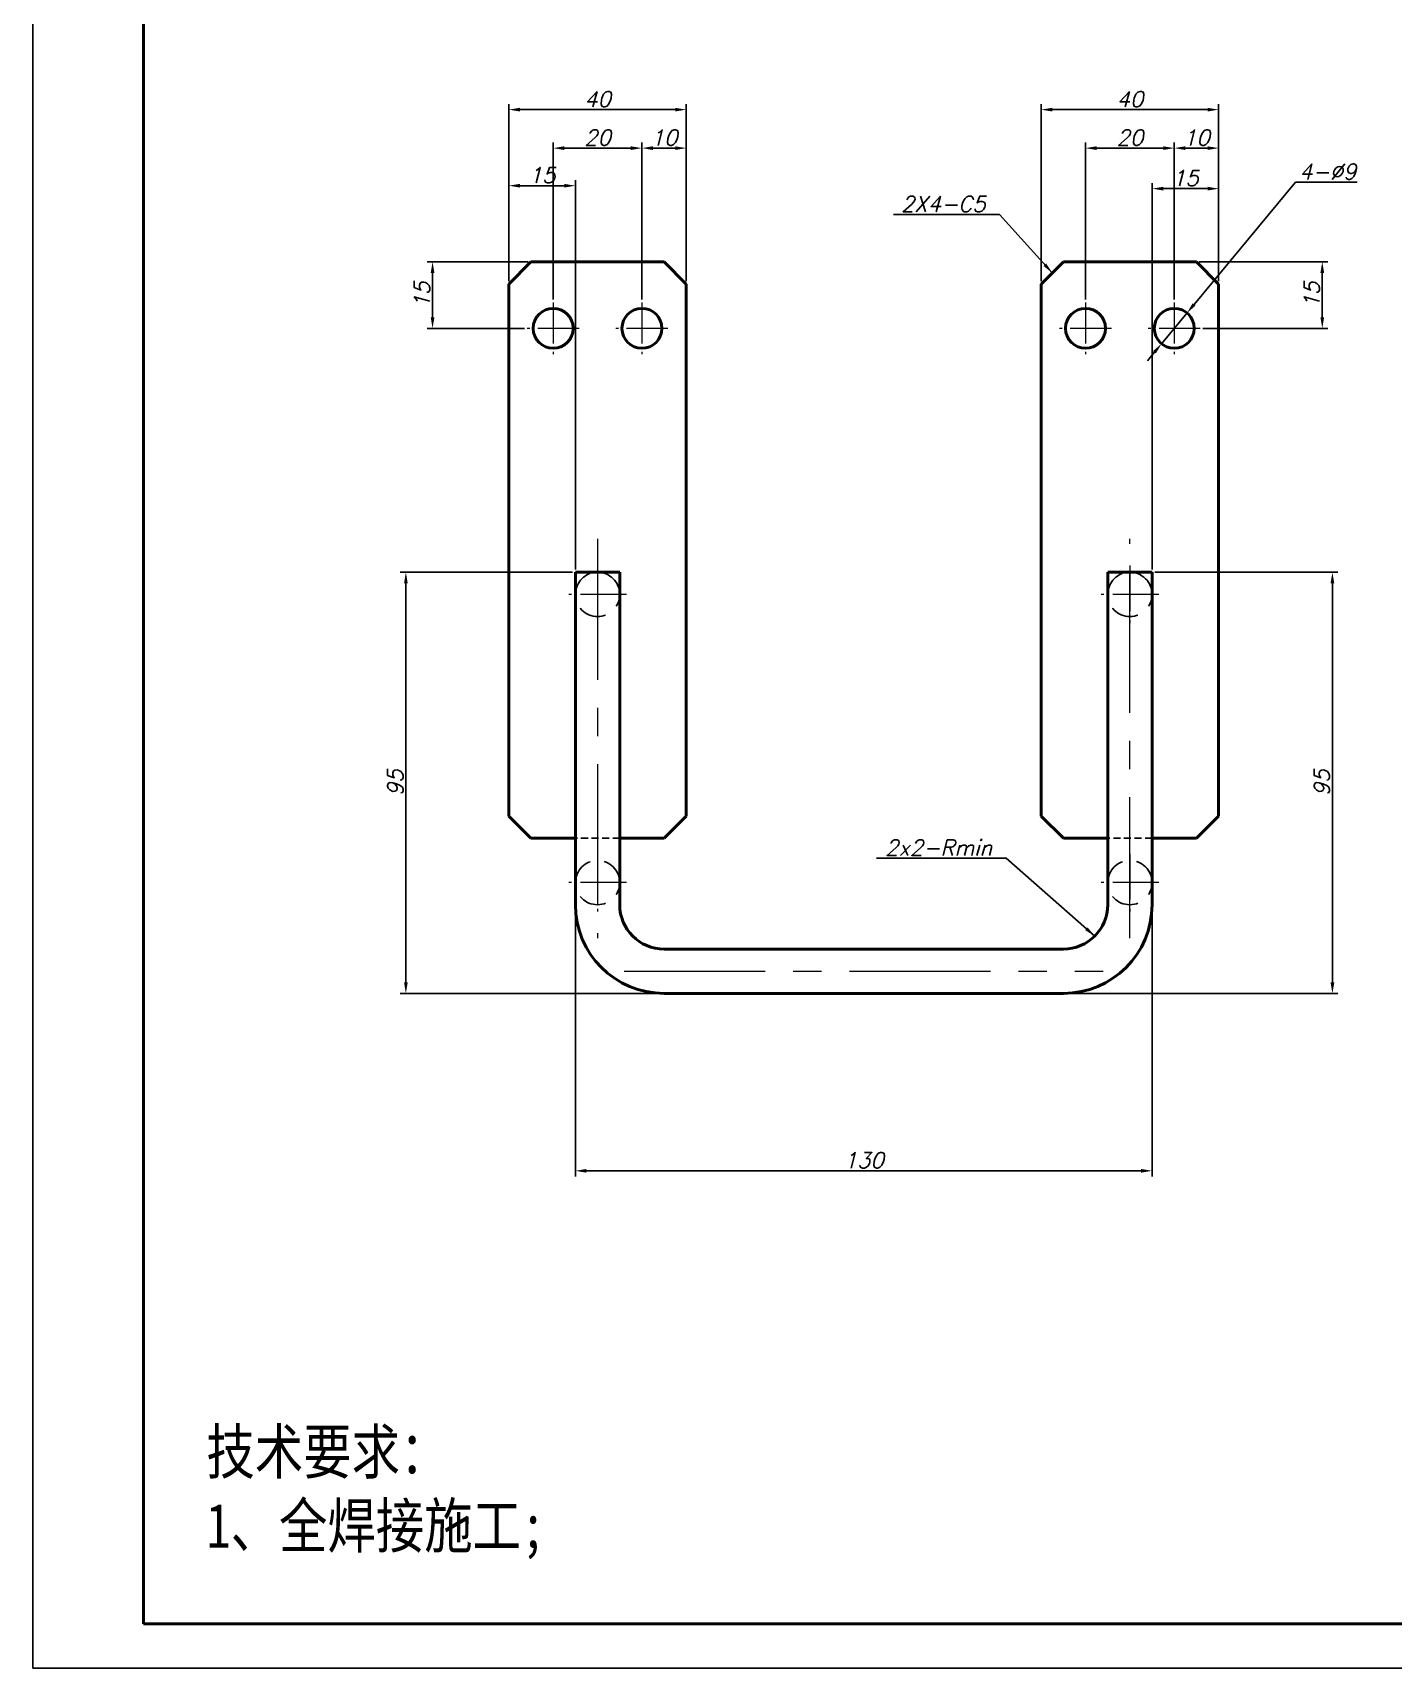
# Model space of a CAD drawing. Header units: inches. Extents: x 17901 to 26602, y 9673 to 14036.
# Drawn here: x 18888.1 to 19194.8, y 12497.4 to 12866.3 of the extents above; entities that cross this region are included whole.
import ezdxf

# ---------------------------------------------------------------- set-up
doc = ezdxf.new("R2010")
doc.units = ezdxf.units.IN
doc.header["$MEASUREMENT"] = 0
doc.linetypes.add('CENTER', pattern=[50.8, 31.75, -6.35, 6.35, -6.35])
doc.linetypes.add('DASHED2', pattern=[9.525, 6.35, -3.175])
for name, color, linetype, lineweight in [('中心线', 1, 'CENTER', 15), ('图框_内框线', 5, 'Continuous', 50), ('标注线', 3, 'Continuous', 25), ('粗实线', 7, 'Continuous', 50), ('虚线', 2, 'DASHED2', 25)]:
    doc.layers.add(name, color=color, linetype=linetype, lineweight=lineweight)
doc.styles.add('DIM_FONT', font='romans.shx', dxfattribs={"oblique": 15})
doc.styles.add('宋体', font='', dxfattribs={"width": 0.8, "height": 5})
doc.styles.get('宋体').set_extended_font_data('SimSun')
doc.dimstyles.new('幅面 1：1$0', dxfattribs={"dimtxt": 3.5, "dimasz": 2.5, "dimexe": 1.25, "dimexo": 0.625, "dimtad": 1, "dimdsep": 46, "dimtxsty": 'DIM_FONT', "dimcen": 2.5, "dimclrd": 256, "dimclre": 256, "dimclrt": 256, "dimadec": 0, "dimazin": 0, "dimtm": 1e-09, "dimtfac": 0.5, "dimtmove": 0, "dimatfit": 3, "dimfxl": 1, "dimlwd": -1, "dimarcsym": 0})
doc.dimstyles.new('幅面 1：1$3', dxfattribs={"dimtxt": 3.5, "dimasz": 2.5, "dimexe": 1.25, "dimexo": 0.625, "dimtad": 1, "dimtih": 1, "dimtoh": 1, "dimdsep": 46, "dimtxsty": 'DIM_FONT', "dimcen": 2.5, "dimclrd": 256, "dimclre": 256, "dimclrt": 256, "dimazin": 2, "dimtfac": 0.5, "dimtmove": 0, "dimatfit": 3, "dimfxl": 1, "dimlwd": -1, "dimlwe": -1, "dimarcsym": 0})
doc.dimstyles.new('幅面 1：1$7', dxfattribs={"dimtxt": 3.5, "dimasz": 2.5, "dimexe": 1.25, "dimexo": 0.625, "dimtad": 1, "dimdsep": 46, "dimtxsty": 'DIM_FONT', "dimcen": 2.5, "dimclrd": 256, "dimclrt": 256, "dimadec": 0, "dimazin": 0, "dimtfac": 1, "dimtmove": 0, "dimatfit": 3, "dimfxl": 1, "dimlwd": -1, "dimarcsym": 0})

# ---------------------------------------------------------------- blocks, each defined once
blk = doc.blocks.new('*D401')
at = {"layer": 'Defpoints', "color": 0, "transparency": 16777216}
for p in [(19010.46, 12674.62), (19140.46, 12674.62), (19010.46, 12609.62)]:
    blk.add_point(p, dxfattribs=at)
at = {"layer": '标注线', "lineweight": -2, "transparency": 16777216}
for p, q in [((19010.46, 12674), (19010.46, 12608.37)), ((19140.46, 12673.99), (19140.46, 12608.37))]:
    blk.add_line(p, q, dxfattribs=at)
at = {"layer": '标注线', "transparency": 16777216}
blk.add_line((19137.96, 12609.62), (19012.96, 12609.62), dxfattribs=at)
for points in [[(19012.96, 12610.04), (19012.96, 12609.2), (19010.46, 12609.62)], [(19137.96, 12610.04), (19137.96, 12609.2), (19140.46, 12609.62)]]:
    blk.add_solid(points, dxfattribs=at)
at = {"layer": '标注线', "transparency": 16777216, "insert": (19075.46, 12612), "char_height": 3.5, "attachment_point": 5, "style": 'DIM_FONT'}
blk.add_mtext('130', dxfattribs=at)
blk = doc.blocks.new('*D402')
at = {"layer": 'Defpoints', "color": 0, "transparency": 16777216}
for p in [(19140.46, 12744.62), (19181.11, 12744.62), (19120.46, 12649.62)]:
    blk.add_point(p, dxfattribs=at)
at = {"layer": '标注线', "lineweight": -2, "transparency": 16777216}
for p, q in [((19141.08, 12744.62), (19182.36, 12744.62)), ((19121.08, 12649.62), (19182.36, 12649.62))]:
    blk.add_line(p, q, dxfattribs=at)
at = {"layer": '标注线', "transparency": 16777216}
blk.add_line((19181.11, 12652.12), (19181.11, 12742.12), dxfattribs=at)
for points in [[(19180.69, 12742.12), (19181.53, 12742.12), (19181.11, 12744.62)], [(19180.69, 12652.12), (19181.53, 12652.12), (19181.11, 12649.62)]]:
    blk.add_solid(points, dxfattribs=at)
at = {"layer": '标注线', "transparency": 16777216, "insert": (19178.73, 12697.12), "char_height": 3.5, "attachment_point": 5, "rotation": 90, "style": 'DIM_FONT'}
blk.add_mtext('95', dxfattribs=at)
blk = doc.blocks.new('*D403')
at = {"layer": 'Defpoints', "color": 0, "transparency": 16777216}
for p in [(18972.25, 12744.62), (19010.46, 12744.62), (19030.46, 12649.62)]:
    blk.add_point(p, dxfattribs=at)
at = {"layer": '标注线', "lineweight": -2, "transparency": 16777216}
for p, q in [((19009.83, 12744.62), (18971, 12744.62)), ((19029.83, 12649.62), (18971, 12649.62))]:
    blk.add_line(p, q, dxfattribs=at)
at = {"layer": '标注线', "transparency": 16777216}
blk.add_line((18972.25, 12652.12), (18972.25, 12742.12), dxfattribs=at)
for points in [[(18971.84, 12742.12), (18972.67, 12742.12), (18972.25, 12744.62)], [(18971.84, 12652.12), (18972.67, 12652.12), (18972.25, 12649.62)]]:
    blk.add_solid(points, dxfattribs=at)
at = {"layer": '标注线', "transparency": 16777216, "insert": (18969.88, 12697.12), "char_height": 3.5, "attachment_point": 5, "rotation": 90, "style": 'DIM_FONT'}
blk.add_mtext('95', dxfattribs=at)
blk = doc.blocks.new('*D404')
at = {"layer": 'Defpoints', "color": 0, "transparency": 16777216}
for p in [(19035.46, 12848.95), (18995.46, 12809.62), (19035.46, 12809.62)]:
    blk.add_point(p, dxfattribs=at)
at = {"layer": '标注线', "lineweight": -2, "transparency": 16777216}
for p, q in [((18995.46, 12810.25), (18995.46, 12850.2)), ((19035.46, 12810.25), (19035.46, 12850.2))]:
    blk.add_line(p, q, dxfattribs=at)
at = {"layer": '标注线', "transparency": 16777216}
blk.add_line((18997.96, 12848.95), (19032.96, 12848.95), dxfattribs=at)
for points in [[(18997.96, 12849.36), (18997.96, 12848.53), (18995.46, 12848.95)], [(19032.96, 12849.36), (19032.96, 12848.53), (19035.46, 12848.95)]]:
    blk.add_solid(points, dxfattribs=at)
at = {"layer": '标注线', "transparency": 16777216, "insert": (19015.46, 12851.32), "char_height": 3.5, "attachment_point": 5, "style": 'DIM_FONT'}
blk.add_mtext('40', dxfattribs=at)
blk = doc.blocks.new('*D405')
at = {"layer": 'Defpoints', "color": 0, "transparency": 16777216}
for p in [(19155.46, 12848.95), (19115.46, 12809.62), (19155.46, 12809.62)]:
    blk.add_point(p, dxfattribs=at)
at = {"layer": '标注线', "lineweight": -2, "transparency": 16777216}
for p, q in [((19115.46, 12810.25), (19115.46, 12850.2)), ((19155.46, 12810.25), (19155.46, 12850.2))]:
    blk.add_line(p, q, dxfattribs=at)
at = {"layer": '标注线', "transparency": 16777216}
blk.add_line((19117.96, 12848.95), (19152.96, 12848.95), dxfattribs=at)
for points in [[(19117.96, 12849.36), (19117.96, 12848.53), (19115.46, 12848.95)], [(19152.96, 12849.36), (19152.96, 12848.53), (19155.46, 12848.95)]]:
    blk.add_solid(points, dxfattribs=at)
at = {"layer": '标注线', "transparency": 16777216, "insert": (19135.46, 12851.32), "char_height": 3.5, "attachment_point": 5, "style": 'DIM_FONT'}
blk.add_mtext('40', dxfattribs=at)
blk = doc.blocks.new('*D406')
at = {"layer": 'Defpoints', "color": 0, "transparency": 16777216}
for p in [(19155.46, 12831.13), (19155.46, 12809.62), (19140.46, 12744.62)]:
    blk.add_point(p, dxfattribs=at)
at = {"layer": '标注线', "lineweight": -2, "transparency": 16777216}
for p, q in [((19140.46, 12745.25), (19140.46, 12832.38)), ((19155.46, 12810.25), (19155.46, 12832.38))]:
    blk.add_line(p, q, dxfattribs=at)
at = {"layer": '标注线', "transparency": 16777216}
blk.add_line((19142.96, 12831.13), (19152.96, 12831.13), dxfattribs=at)
for points in [[(19142.96, 12831.55), (19142.96, 12830.71), (19140.46, 12831.13)], [(19152.96, 12831.55), (19152.96, 12830.71), (19155.46, 12831.13)]]:
    blk.add_solid(points, dxfattribs=at)
at = {"layer": '标注线', "transparency": 16777216, "insert": (19147.96, 12833.51), "char_height": 3.5, "attachment_point": 5, "style": 'DIM_FONT'}
blk.add_mtext('15', dxfattribs=at)
blk = doc.blocks.new('*D407')
at = {"layer": 'Defpoints', "color": 0, "transparency": 16777216}
for p in [(19125.46, 12840.27), (19125.46, 12805.47), (19145.46, 12805.47)]:
    blk.add_point(p, dxfattribs=at)
at = {"layer": '标注线', "lineweight": -2, "transparency": 16777216}
for p, q in [((19125.46, 12806.1), (19125.46, 12841.52)), ((19145.46, 12806.1), (19145.46, 12841.52))]:
    blk.add_line(p, q, dxfattribs=at)
at = {"layer": '标注线', "transparency": 16777216}
blk.add_line((19142.96, 12840.27), (19127.96, 12840.27), dxfattribs=at)
for points in [[(19127.96, 12840.68), (19127.96, 12839.85), (19125.46, 12840.27)], [(19142.96, 12840.68), (19142.96, 12839.85), (19145.46, 12840.27)]]:
    blk.add_solid(points, dxfattribs=at)
at = {"layer": '标注线', "transparency": 16777216, "insert": (19135.46, 12842.64), "char_height": 3.5, "attachment_point": 5, "style": 'DIM_FONT'}
blk.add_mtext('20', dxfattribs=at)
blk = doc.blocks.new('*D208')
at = {"layer": 'Defpoints', "color": 0, "transparency": 16777216}
for p in [(19155.46, 12840.27), (19155.46, 12809.62), (19145.46, 12805.47)]:
    blk.add_point(p, dxfattribs=at)
at = {"layer": '标注线', "lineweight": -2, "transparency": 16777216}
for p, q in [((19145.46, 12806.1), (19145.46, 12841.52)), ((19155.46, 12810.25), (19155.46, 12841.52))]:
    blk.add_line(p, q, dxfattribs=at)
at = {"layer": '标注线', "transparency": 16777216}
blk.add_line((19147.96, 12840.27), (19152.96, 12840.27), dxfattribs=at)
for points in [[(19147.96, 12840.68), (19147.96, 12839.85), (19145.46, 12840.27)], [(19152.96, 12840.68), (19152.96, 12839.85), (19155.46, 12840.27)]]:
    blk.add_solid(points, dxfattribs=at)
at = {"layer": '标注线', "transparency": 16777216, "insert": (19150.46, 12842.64), "char_height": 3.5, "attachment_point": 5, "style": 'DIM_FONT'}
blk.add_mtext('10', dxfattribs=at)
blk = doc.blocks.new('*D408')
at = {"layer": 'Defpoints', "color": 0, "transparency": 16777216}
for p in [(19150.46, 12814.62), (19151.31, 12799.62), (19178.82, 12799.62)]:
    blk.add_point(p, dxfattribs=at)
at = {"layer": '标注线', "lineweight": -2, "transparency": 16777216}
for p, q in [((19151.08, 12814.62), (19180.07, 12814.62)), ((19151.93, 12799.62), (19180.07, 12799.62))]:
    blk.add_line(p, q, dxfattribs=at)
at = {"layer": '标注线', "transparency": 16777216}
blk.add_line((19178.82, 12812.12), (19178.82, 12802.12), dxfattribs=at)
for points in [[(19178.4, 12812.12), (19179.24, 12812.12), (19178.82, 12814.62)], [(19178.4, 12802.12), (19179.24, 12802.12), (19178.82, 12799.62)]]:
    blk.add_solid(points, dxfattribs=at)
at = {"layer": '标注线', "transparency": 16777216, "insert": (19176.45, 12807.12), "char_height": 3.5, "attachment_point": 5, "rotation": 90, "style": 'DIM_FONT'}
blk.add_mtext('15', dxfattribs=at)
blk = doc.blocks.new('*D409')
at = {"layer": 'Defpoints', "color": 0, "transparency": 16777216}
for p in [(19000.46, 12814.62), (18978.27, 12799.62), (18999.61, 12799.62)]:
    blk.add_point(p, dxfattribs=at)
at = {"layer": '标注线', "lineweight": -2, "transparency": 16777216}
for p, q in [((18999.83, 12814.62), (18977.02, 12814.62)), ((18998.98, 12799.62), (18977.02, 12799.62))]:
    blk.add_line(p, q, dxfattribs=at)
at = {"layer": '标注线', "transparency": 16777216}
blk.add_line((18978.27, 12812.12), (18978.27, 12802.12), dxfattribs=at)
for points in [[(18977.85, 12812.12), (18978.69, 12812.12), (18978.27, 12814.62)], [(18977.85, 12802.12), (18978.69, 12802.12), (18978.27, 12799.62)]]:
    blk.add_solid(points, dxfattribs=at)
at = {"layer": '标注线', "transparency": 16777216, "insert": (18975.89, 12807.12), "char_height": 3.5, "attachment_point": 5, "rotation": 90, "style": 'DIM_FONT'}
blk.add_mtext('15', dxfattribs=at)
blk = doc.blocks.new('*D410')
at = {"layer": 'Defpoints', "color": 0, "transparency": 16777216}
for p in [(19005.46, 12840.27), (19005.46, 12805.47), (19025.46, 12805.47)]:
    blk.add_point(p, dxfattribs=at)
at = {"layer": '标注线', "lineweight": -2, "transparency": 16777216}
for p, q in [((19005.46, 12806.1), (19005.46, 12841.52)), ((19025.46, 12806.1), (19025.46, 12841.52))]:
    blk.add_line(p, q, dxfattribs=at)
at = {"layer": '标注线', "transparency": 16777216}
blk.add_line((19022.96, 12840.27), (19007.96, 12840.27), dxfattribs=at)
for points in [[(19007.96, 12840.68), (19007.96, 12839.85), (19005.46, 12840.27)], [(19022.96, 12840.68), (19022.96, 12839.85), (19025.46, 12840.27)]]:
    blk.add_solid(points, dxfattribs=at)
at = {"layer": '标注线', "transparency": 16777216, "insert": (19015.46, 12842.64), "char_height": 3.5, "attachment_point": 5, "style": 'DIM_FONT'}
blk.add_mtext('20', dxfattribs=at)
blk = doc.blocks.new('*D209')
at = {"layer": 'Defpoints', "color": 0, "transparency": 16777216}
for p in [(19035.46, 12840.27), (19035.46, 12809.62), (19025.46, 12805.47)]:
    blk.add_point(p, dxfattribs=at)
at = {"layer": '标注线', "lineweight": -2, "transparency": 16777216}
for p, q in [((19025.46, 12806.1), (19025.46, 12841.52)), ((19035.46, 12810.25), (19035.46, 12841.52))]:
    blk.add_line(p, q, dxfattribs=at)
at = {"layer": '标注线', "transparency": 16777216}
blk.add_line((19027.96, 12840.27), (19032.96, 12840.27), dxfattribs=at)
for points in [[(19027.96, 12840.68), (19027.96, 12839.85), (19025.46, 12840.27)], [(19032.96, 12840.68), (19032.96, 12839.85), (19035.46, 12840.27)]]:
    blk.add_solid(points, dxfattribs=at)
at = {"layer": '标注线', "transparency": 16777216, "insert": (19030.46, 12842.64), "char_height": 3.5, "attachment_point": 5, "style": 'DIM_FONT'}
blk.add_mtext('10', dxfattribs=at)
blk = doc.blocks.new('*D411')
at = {"layer": 'Defpoints', "color": 0, "transparency": 16777216}
for p in [(18995.46, 12831.79), (18995.46, 12809.62), (19010.46, 12744.62)]:
    blk.add_point(p, dxfattribs=at)
at = {"layer": '标注线', "lineweight": -2, "transparency": 16777216}
for p, q in [((18995.46, 12810.25), (18995.46, 12833.04)), ((19010.46, 12745.25), (19010.46, 12833.04))]:
    blk.add_line(p, q, dxfattribs=at)
at = {"layer": '标注线', "transparency": 16777216}
blk.add_line((19007.96, 12831.79), (18997.96, 12831.79), dxfattribs=at)
for points in [[(18997.96, 12832.21), (18997.96, 12831.38), (18995.46, 12831.79)], [(19007.96, 12832.21), (19007.96, 12831.38), (19010.46, 12831.79)]]:
    blk.add_solid(points, dxfattribs=at)
at = {"layer": '标注线', "transparency": 16777216, "insert": (19002.96, 12834.17), "char_height": 3.5, "attachment_point": 5, "style": 'DIM_FONT'}
blk.add_mtext('15', dxfattribs=at)
blk = doc.blocks.new('*D412')
at = {"layer": 'Defpoints', "color": 0, "transparency": 16777216}
for p in [(19148.33, 12803.09), (19142.59, 12796.16)]:
    blk.add_point(p, dxfattribs=at)
at = {"layer": '标注线', "transparency": 16777216}
for p, q in [((19172.76, 12832.61), (19149.92, 12805.01)), ((19186.71, 12832.61), (19172.76, 12832.61)), ((19142.59, 12796.16), (19148.33, 12803.09)), ((19140.99, 12794.23), (19139.4, 12792.3))]:
    blk.add_line(p, q, dxfattribs=at)
for points in [[(19149.6, 12805.28), (19150.24, 12804.75), (19148.33, 12803.09)], [(19140.67, 12794.5), (19141.31, 12793.96), (19142.59, 12796.16)]]:
    blk.add_solid(points, dxfattribs=at)
at = {"layer": '标注线', "transparency": 16777216, "insert": (19180.05, 12834.98), "char_height": 3.5, "attachment_point": 5, "style": 'DIM_FONT'}
blk.add_mtext('4-%%c9', dxfattribs=at)

msp = doc.modelspace()

# ---------------------------------------------------------------- linework, layer by layer
at = {"layer": 'Defpoints'}
msp.add_lwpolyline([(18888.142, 12497.428), (19482.142, 12497.428), (19482.142, 12917.428), (18888.142, 12917.428)], close=True, dxfattribs=at)
at = {"layer": '中心线', "ltscale": 0.2925}
for p, q in [((19005.456, 12805.472), (19005.456, 12793.772)), ((19025.456, 12805.472), (19025.456, 12793.772)), ((19125.456, 12805.472), (19125.456, 12793.772)), ((19145.456, 12805.472), (19145.456, 12793.772)), ((19011.306, 12799.622), (18999.606, 12799.622)), ((19031.306, 12799.622), (19019.606, 12799.622)), ((19131.306, 12799.622), (19119.606, 12799.622)), ((19151.306, 12799.622), (19139.606, 12799.622))]:
    msp.add_line(p, q, dxfattribs=at)
at = {"layer": '中心线'}
for p, q in [((19015.456, 12752.122), (19015.456, 12662.122)), ((19135.456, 12662.122), (19135.456, 12752.122)), ((19021.456, 12654.622), (19129.456, 12654.622))]:
    msp.add_line(p, q, dxfattribs=at)
at = {"layer": '中心线', "ltscale": 0.325}
for p, q in [((19015.456, 12746.122), (19015.456, 12733.122)), ((19135.456, 12746.122), (19135.456, 12733.122)), ((19021.956, 12739.622), (19008.956, 12739.622)), ((19141.956, 12739.622), (19128.956, 12739.622)), ((19015.456, 12681.122), (19015.456, 12668.122)), ((19135.456, 12681.122), (19135.456, 12668.122)), ((19021.956, 12674.622), (19008.956, 12674.622)), ((19141.956, 12674.622), (19128.956, 12674.622))]:
    msp.add_line(p, q, dxfattribs=at)
at = {"layer": '图框_内框线'}
msp.add_lwpolyline([(18913.142, 12507.428), (19472.142, 12507.428), (19472.142, 12907.428), (18913.142, 12907.428)], close=True, dxfattribs=at)
at = {"layer": '粗实线', "ltscale": 0.176777}
for p, q in [((18995.456, 12809.622), (19000.456, 12814.622)), ((19030.456, 12814.622), (19035.456, 12809.622)), ((19115.456, 12809.622), (19120.456, 12814.622)), ((19150.456, 12814.622), (19155.456, 12809.622)), ((19000.456, 12684.622), (18995.456, 12689.622)), ((19030.456, 12684.622), (19035.456, 12689.622)), ((19120.456, 12684.622), (19115.456, 12689.622)), ((19150.456, 12684.622), (19155.456, 12689.622))]:
    msp.add_line(p, q, dxfattribs=at)
at = {"layer": '粗实线'}
for p, q in [((19000.456, 12814.622), (19030.456, 12814.622)), ((19120.456, 12814.622), (19150.456, 12814.622)), ((18995.456, 12689.622), (18995.456, 12809.622)), ((19035.456, 12809.622), (19035.456, 12689.622)), ((19115.456, 12689.622), (19115.456, 12809.622)), ((19155.456, 12809.622), (19155.456, 12689.622)), ((19010.456, 12744.622), (19010.456, 12669.622)), ((19020.456, 12744.622), (19020.456, 12669.622)), ((19020.456, 12744.622), (19020.456, 12669.622)), ((19130.456, 12669.622), (19130.456, 12744.622)), ((19140.456, 12669.622), (19140.456, 12744.622)), ((19140.456, 12669.622), (19140.456, 12744.622)), ((19030.456, 12659.622), (19120.456, 12659.622)), ((19030.456, 12649.622), (19120.456, 12649.622)), ((19030.456, 12649.622), (19120.456, 12649.622))]:
    msp.add_line(p, q, dxfattribs=at)
at = {"layer": '粗实线', "ltscale": 0.25}
for p, q in [((19020.456, 12744.622), (19010.456, 12744.622)), ((19130.456, 12744.622), (19140.456, 12744.622)), ((19010.456, 12684.622), (19000.456, 12684.622)), ((19030.456, 12684.622), (19020.456, 12684.622)), ((19130.456, 12684.622), (19120.456, 12684.622)), ((19150.456, 12684.622), (19140.456, 12684.622))]:
    msp.add_line(p, q, dxfattribs=at)
at = {"layer": '粗实线'}
for centre in [(19005.456, 12799.622), (19025.456, 12799.622), (19125.456, 12799.622), (19145.456, 12799.622)]:
    msp.add_circle(centre, 4.5, dxfattribs=at)
for centre, radius, start, end in [((19015.456, 12739.622), 5, 359.93215, 0.06785), ((19135.456, 12739.622), 5, 359.93215, 0.06785), ((19015.456, 12674.622), 5, 359.93215, 0.06785), ((19135.456, 12674.622), 5, 359.93215, 0.06785), ((19030.456, 12669.622), 20, 180, 270), ((19030.456, 12669.622), 10, 180, 270), ((19030.456, 12669.622), 10, 180, 270), ((19120.456, 12669.622), 20, 270, 0), ((19120.456, 12669.622), 10, 270, 0), ((19120.456, 12669.622), 20, 270, 0)]:
    msp.add_arc(centre, radius, start, end, dxfattribs=at)
at = {"layer": '虚线'}
for p, q in [((19010.456, 12744.622), (19010.456, 12669.622)), ((19130.456, 12669.622), (19130.456, 12744.622)), ((19030.456, 12659.622), (19120.456, 12659.622))]:
    msp.add_line(p, q, dxfattribs=at)
at = {"layer": '虚线', "ltscale": 0.25}
for p, q in [((19020.456, 12684.622), (19010.456, 12684.622)), ((19140.456, 12684.622), (19130.456, 12684.622))]:
    msp.add_line(p, q, dxfattribs=at)
at = {"layer": '虚线'}
for centre, radius, start, end in [((19015.456, 12739.622), 5, 0.06785, 359.93215), ((19135.456, 12739.622), 5, 0.06785, 359.93215), ((19015.456, 12674.622), 5, 0.06785, 359.93215), ((19135.456, 12674.622), 5, 0.06785, 359.93215), ((19030.456, 12669.622), 20, 180, 270), ((19120.456, 12669.622), 10, 270, 0)]:
    msp.add_arc(centre, radius, start, end, dxfattribs=at)

# ---------------------------------------------------------------- texts
at = {"layer": '标注线', "char_height": 3.5, "attachment_point": 9, "style": 'DIM_FONT'}
for s, insert in [('2X4-C5', (19102.913, 12825.916)), ('2x2-Rmin', (19104.44, 12680.767))]:
    msp.add_mtext(s, dxfattribs=dict(at, insert=insert))
at = {"layer": '标注线', "insert": (18927.298, 12551.27), "char_height": 20, "width": 2046.56366, "attachment_point": 1, "style": '宋体'}
msp.add_mtext('{\\H0.5x;技术要求：\\P1、全焊接施工;\\P\\P\\H2x;\\W0.7; }', dxfattribs=at)

# ---------------------------------------------------------------- dimensions: what is measured, and where the dimension line sits
at = {"layer": '标注线'}
for base, p1, p2, picture, middle in [((19035.456, 12848.947), (18995.456, 12809.622), (19035.456, 12809.622), '*D404', (19015.456, 12851.322)), ((19155.456, 12848.947), (19115.456, 12809.622), (19155.456, 12809.622), '*D405', (19135.456, 12851.322)), ((19005.456, 12840.265), (19025.456, 12805.472), (19005.456, 12805.472), '*D410', (19015.456, 12842.64)), ((19035.456, 12840.265), (19025.456, 12805.472), (19035.456, 12809.622), '*D209', (19030.456, 12842.64)), ((19125.456, 12840.265), (19145.456, 12805.472), (19125.456, 12805.472), '*D407', (19135.456, 12842.64)), ((19155.456, 12840.265), (19145.456, 12805.472), (19155.456, 12809.622), '*D208', (19150.456, 12842.64)), ((18995.456, 12831.792), (19010.456, 12744.622), (18995.456, 12809.622), '*D411', (19002.956, 12834.167)), ((19155.456, 12831.13), (19140.456, 12744.622), (19155.456, 12809.622), '*D406', (19147.956, 12833.505)), ((19010.456, 12609.621), (19140.456, 12674.616), (19010.456, 12674.623), '*D401', (19075.456, 12611.996))]:
    dim = msp.add_linear_dim(base=base, p1=p1, p2=p2, dimstyle='幅面 1：1$0', dxfattribs=at)
    dim.commit()
    dim.dimension.update_dxf_attribs({"geometry": picture, "text_midpoint": middle})
dim = msp.add_diameter_dim_2p(p1=(19142.587, 12796.156), p2=(19148.326, 12803.088), dimstyle='幅面 1：1$3', override={"dimpost": '4-%%c<>'}, dxfattribs=at)
dim.commit()
dim.dimension.update_dxf_attribs({"geometry": '*D412', "text_midpoint": (19180.052, 12832.605), "dimtype": 163})
for base, p1, p2, picture, middle in [((18978.269, 12799.622), (19000.456, 12814.622), (18999.606, 12799.622), '*D409', (18975.894, 12807.122)), ((19178.821, 12799.622), (19150.456, 12814.622), (19151.306, 12799.622), '*D408', (19176.446, 12807.122)), ((18972.254, 12744.622), (19030.456, 12649.622), (19010.456, 12744.622), '*D403', (18969.879, 12697.122)), ((19181.11, 12744.622), (19120.456, 12649.622), (19140.456, 12744.622), '*D402', (19178.735, 12697.122))]:
    dim = msp.add_linear_dim(base=base, p1=p1, p2=p2, angle=90, dimstyle='幅面 1：1$0', dxfattribs=at)
    dim.commit()
    dim.dimension.update_dxf_attribs({"geometry": picture, "text_midpoint": middle})

# ---------------------------------------------------------------- leaders
at = {"layer": '标注线', "annotation_type": 0, "has_hookline": 1, "hookline_direction": 1}
for points, text_width in [([(19117.956, 12812.122), (19106.038, 12825.291), (19103.538, 12825.291)], 20.771), ([(19127.527, 12662.551), (19107.565, 12680.142), (19105.065, 12680.142)], 26.113)]:
    msp.add_leader(points, dimstyle='幅面 1：1$7', override={"dimgap": 0.625, "dimtad": 1}, dxfattribs=dict(at, text_width=text_width))

doc.saveas('drawing.dxf')
